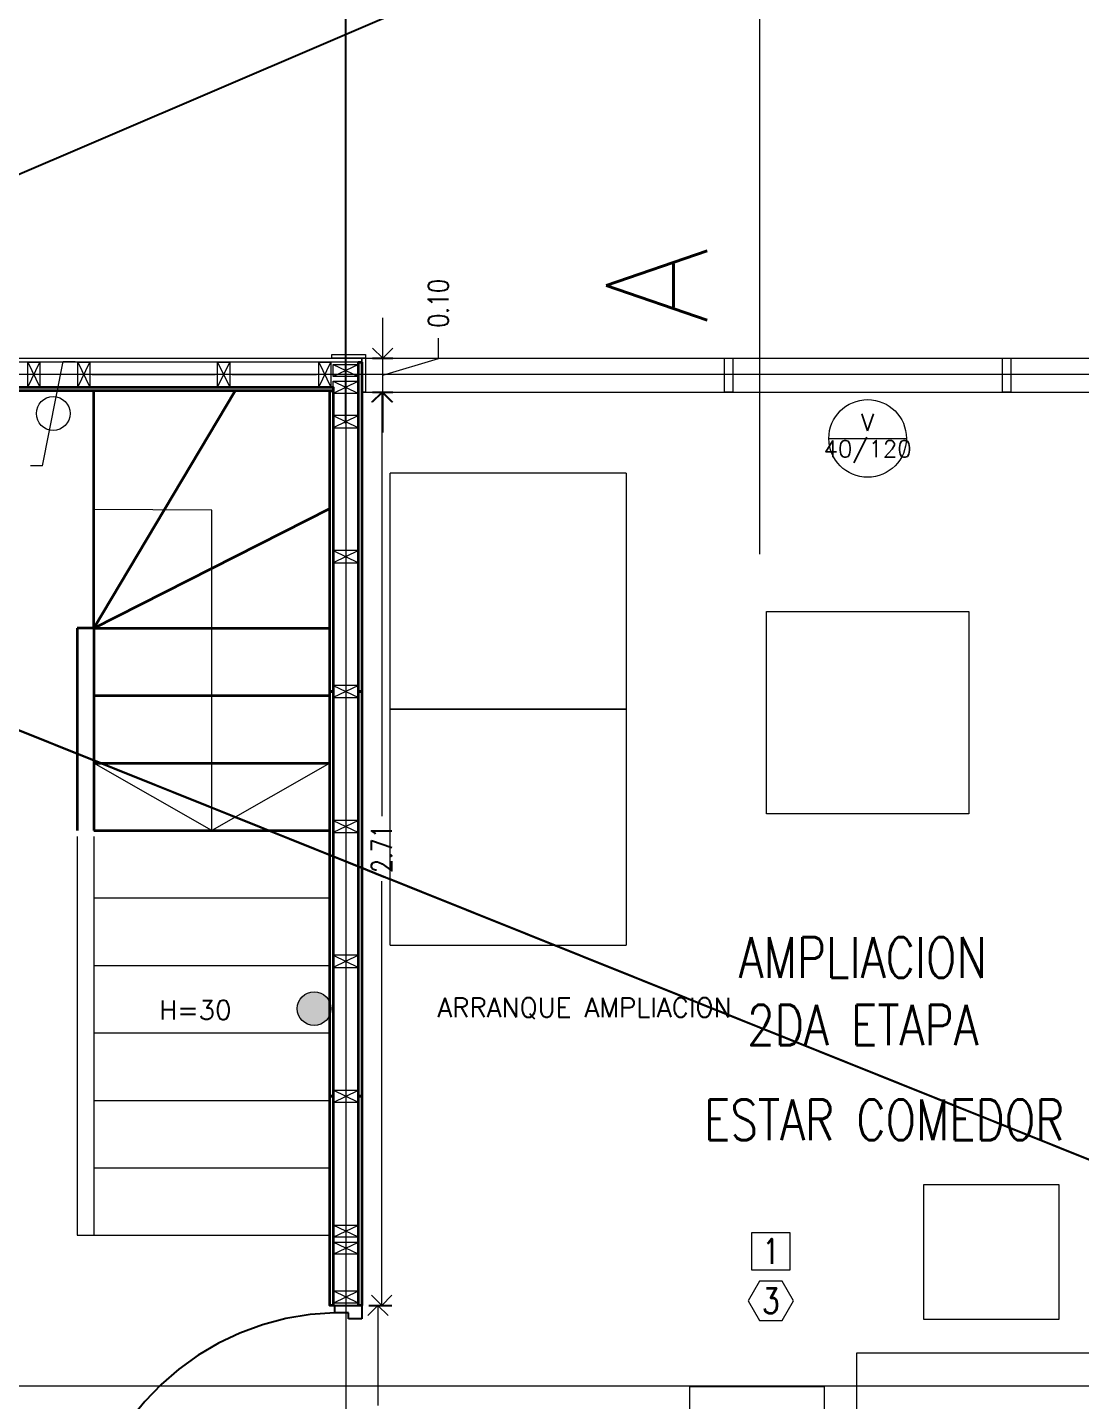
# Model space of a CAD drawing. Header units: metres. Extents: x -2 to 612, y -64 to 156.
# Drawn here: x 390.342 to 393.465, y 27.16 to 31.23 of the extents above; entities that cross this region are included whole.
import ezdxf
from ezdxf import colors
from ezdxf.entities.mleader import LeaderData, LeaderLine
from ezdxf.enums import TextEntityAlignment as Align
from ezdxf.math import Vec2, Vec3

# ---------------------------------------------------------------- set-up
doc = ezdxf.new("R2010")
doc.units = ezdxf.units.M
doc.header["$LTSCALE"] = 5
doc.header["$MEASUREMENT"] = 0
doc.linetypes.add('CENTER', pattern=[2, 1.25, -0.25, 0.25, -0.25])
doc.linetypes.add('HIDDEN', pattern=[0.375, 0.25, -0.125])
doc.layers.get('0').update_dxf_attribs({"color": 30})
doc.layers.get('DEFPOINTS').update_dxf_attribs({"color": 210})
for name, color, linetype, lineweight in [('A-ANNO-DIMS', 3, 'Continuous', 18), ('A-ANNO-SYMB', 3, 'Continuous', 18), ('A-ANNO-TEXT', 3, 'Continuous', 18), ('A-DETL-MBND', 3, 'Continuous', 18), ('A-DOOR-FULL', 4, 'Continuous', 25), ('A-ELEV-IDEN', 3, 'Continuous', 18), ('A-ELEV-MBE1', 7, 'Continuous', 35), ('A-ELEV-OVHD', 3, 'HIDDEN', 18), ('A-FLOR-PATT', 8, 'Continuous', 18), ('A-FURN', 8, 'Continuous', 18), ('A-SECT-MCUT', 7, 'Continuous', 35), ('A-WALL-PATT', 8, 'Continuous', 18), ('A-WALL-STUD', 3, 'Continuous', 18)]:
    doc.layers.add(name, color=color, linetype=linetype, lineweight=lineweight)
doc.styles.add('E-ROMANS', font='romans.shx', dxfattribs={"width": 0.8})
doc.styles.get("Standard").update_dxf_attribs({"font": 'arial.ttf'})
doc.dimstyles.new('E-0050_ARW_12', dxfattribs={"dimscale": 0.001, "dimtxt": 60, "dimasz": 60, "dimexe": 30, "dimexo": 20, "dimgap": 30, "dimtad": 0, "dimzin": 0, "dimdsep": 46, "dimtxsty": 'E-ROMANS', "dimblk": 'OPEN90', "dimcen": 30, "dimclrd": 256, "dimclre": 256, "dimclrt": 256, "dimadec": 0, "dimazin": 0, "dimtfac": 1, "dimtmove": 1, "dimatfit": 3, "dimldrblk": 'OPEN90', "dimfxl": 1, "dimtfill": 1, "dimtolj": 1, "dimtzin": 0, "dimlwd": -1, "dimarcsym": 0})

# ---------------------------------------------------------------- blocks, each defined once
blk = doc.blocks.new('_Open90')
at = {"color": 0, "linetype": 'ByBlock', "lineweight": -2}
for p, q in [((-0.5, 0.5), (0, 0)), ((0, 0), (-1, 0)), ((0, 0), (-0.5, -0.5))]:
    blk.add_line(p, q, dxfattribs=at)
blk = doc.blocks.new('*D1458')
at = {"layer": 'A-ANNO-DIMS', "lineweight": -2, "transparency": 16777216}
for p, q in [((388.1892, 30.4816), (388.1892, 33.0617)), ((391.2862, 30.0565), (391.2862, 33.0617))]:
    blk.add_line(p, q, dxfattribs=at)
at = {"layer": 'A-ANNO-DIMS', "transparency": 16777216}
for p, q in [((388.2492, 33.0317), (389.5888, 33.0317)), ((391.2262, 33.0317), (389.8865, 33.0317))]:
    blk.add_line(p, q, dxfattribs=at)
at = {"layer": 'DEFPOINTS', "color": 0, "transparency": 16777216}
for p in [(391.2862, 33.0317), (388.1892, 30.4616), (391.2862, 30.0365)]:
    blk.add_point(p, dxfattribs=at)
at = {"layer": 'A-ANNO-DIMS', "transparency": 16777216, "xscale": 0.06, "yscale": 0.06, "zscale": 0.06, "rotation": 180}
blk.add_blockref('_Open90', (388.1892, 33.0317), dxfattribs=at)
at = {"layer": 'A-ANNO-DIMS', "transparency": 16777216, "xscale": 0.06, "yscale": 0.06, "zscale": 0.06}
blk.add_blockref('_Open90', (391.2862, 33.0317), dxfattribs=at)
at = {"layer": 'A-ANNO-DIMS', "transparency": 16777216, "insert": (389.7377, 33.0317), "char_height": 0.06, "attachment_point": 5, "style": 'E-ROMANS', "bg_fill": 3, "box_fill_scale": 1.25, "bg_fill_color": 256, "bg_fill_true_color": 13158600, "bg_fill_transparency": 0}
blk.add_mtext('\\A1;3.0970', dxfattribs=at)
blk = doc.blocks.new('*D876')
at = {"layer": 'A-ANNO-DIMS', "lineweight": -2, "transparency": 16777216}
for p, q in [((391.2862, 30.0565), (391.2862, 33.0617)), ((394.3832, 30.4696), (394.3832, 33.0617))]:
    blk.add_line(p, q, dxfattribs=at)
at = {"layer": 'A-ANNO-DIMS', "transparency": 16777216}
for p, q in [((391.3462, 33.0317), (392.6858, 33.0317)), ((394.3232, 33.0317), (392.9835, 33.0317))]:
    blk.add_line(p, q, dxfattribs=at)
at = {"layer": 'DEFPOINTS', "color": 0, "transparency": 16777216}
for p in [(394.3832, 33.0317), (394.3832, 30.4496), (391.2862, 30.0365)]:
    blk.add_point(p, dxfattribs=at)
at = {"layer": 'A-ANNO-DIMS', "transparency": 16777216, "xscale": 0.06, "yscale": 0.06, "zscale": 0.06, "rotation": 180}
blk.add_blockref('_Open90', (391.2862, 33.0317), dxfattribs=at)
at = {"layer": 'A-ANNO-DIMS', "transparency": 16777216, "xscale": 0.06, "yscale": 0.06, "zscale": 0.06}
blk.add_blockref('_Open90', (394.3832, 33.0317), dxfattribs=at)
at = {"layer": 'A-ANNO-DIMS', "transparency": 16777216, "insert": (392.8347, 33.0317), "char_height": 0.06, "attachment_point": 5, "style": 'E-ROMANS', "bg_fill": 3, "box_fill_scale": 1.25, "bg_fill_color": 256, "bg_fill_true_color": 13158600, "bg_fill_transparency": 0}
blk.add_mtext('\\A1;3.0970', dxfattribs=at)
blk = doc.blocks.new('*D1410')
at = {"layer": 'A-ANNO-DIMS', "lineweight": -2, "transparency": 16777216}
for p, q in [((391.3537, 27.4415), (391.4112, 27.4415)), ((391.3537, 26.6415), (391.4112, 26.6415))]:
    blk.add_line(p, q, dxfattribs=at)
at = {"layer": 'A-ANNO-DIMS', "transparency": 16777216}
for p, q in [((391.3812, 27.3815), (391.3812, 27.1447)), ((391.3812, 26.7015), (391.3812, 26.9384))]:
    blk.add_line(p, q, dxfattribs=at)
at = {"layer": 'DEFPOINTS', "color": 0, "transparency": 16777216}
for p in [(391.3337, 27.4415), (391.3812, 27.4415), (391.3337, 26.6415)]:
    blk.add_point(p, dxfattribs=at)
at = {"layer": 'A-ANNO-DIMS', "transparency": 16777216, "xscale": 0.06, "yscale": 0.06, "zscale": 0.06}
for p, rotation in [((391.3812, 27.4415), 90), ((391.3812, 26.6415), 270)]:
    blk.add_blockref('_Open90', p, dxfattribs=dict(at, rotation=rotation))
at = {"layer": 'A-ANNO-DIMS', "transparency": 16777216, "insert": (391.3812, 27.0415), "char_height": 0.06, "attachment_point": 5, "rotation": 90, "style": 'E-ROMANS', "bg_fill": 3, "box_fill_scale": 1.25, "bg_fill_color": 256, "bg_fill_true_color": 13158600, "bg_fill_transparency": 0}
blk.add_mtext('\\A1;0.80', dxfattribs=at)
blk = doc.blocks.new('*D1411')
at = {"layer": 'A-ANNO-DIMS', "lineweight": -2, "transparency": 16777216}
for p, q in [((391.3647, 30.1495), (391.4222, 30.1495)), ((391.3537, 27.4415), (391.4222, 27.4415))]:
    blk.add_line(p, q, dxfattribs=at)
at = {"layer": 'A-ANNO-DIMS', "transparency": 16777216}
for p, q in [((391.3922, 30.0895), (391.3922, 28.8918)), ((391.3922, 27.5015), (391.3922, 28.6993))]:
    blk.add_line(p, q, dxfattribs=at)
at = {"layer": 'DEFPOINTS', "color": 0, "transparency": 16777216}
for p in [(391.3447, 30.1495), (391.3922, 30.1495), (391.3337, 27.4415)]:
    blk.add_point(p, dxfattribs=at)
at = {"layer": 'A-ANNO-DIMS', "transparency": 16777216, "xscale": 0.06, "yscale": 0.06, "zscale": 0.06}
for p, rotation in [((391.3922, 30.1495), 90), ((391.3922, 27.4415), 270)]:
    blk.add_blockref('_Open90', p, dxfattribs=dict(at, rotation=rotation))
at = {"layer": 'A-ANNO-DIMS', "transparency": 16777216, "insert": (391.3922, 28.7955), "char_height": 0.06, "attachment_point": 5, "rotation": 90, "style": 'E-ROMANS', "bg_fill": 3, "box_fill_scale": 1.25, "bg_fill_color": 256, "bg_fill_true_color": 13158600, "bg_fill_transparency": 0}
blk.add_mtext('\\A1;2.71', dxfattribs=at)
blk = doc.blocks.new('*D1412')
at = {"layer": 'A-ANNO-DIMS', "transparency": 16777216}
for p, q in [((391.3954, 30.3095), (391.3954, 30.3695)), ((391.5604, 30.249), (391.5604, 30.309)), ((391.3954, 30.1495), (391.3954, 30.2495)), ((391.3954, 30.1495), (391.3954, 30.2495)), ((391.3954, 30.1995), (391.5604, 30.249)), ((391.3954, 30.0895), (391.3954, 30.0295))]:
    blk.add_line(p, q, dxfattribs=at)
at = {"layer": 'A-ANNO-DIMS', "lineweight": -2, "transparency": 16777216}
for p, q in [((391.3647, 30.2495), (391.4254, 30.2495)), ((391.3647, 30.1495), (391.4254, 30.1495))]:
    blk.add_line(p, q, dxfattribs=at)
at = {"layer": 'DEFPOINTS', "color": 0, "transparency": 16777216}
for p in [(391.3447, 30.2495), (391.3954, 30.2495), (391.3447, 30.1495)]:
    blk.add_point(p, dxfattribs=at)
at = {"layer": 'A-ANNO-DIMS', "transparency": 16777216, "xscale": 0.06, "yscale": 0.06, "zscale": 0.06}
for p, rotation in [((391.3954, 30.2495), 270), ((391.3954, 30.1495), 90)]:
    blk.add_blockref('_Open90', p, dxfattribs=dict(at, rotation=rotation))
at = {"layer": 'A-ANNO-DIMS', "transparency": 16777216, "insert": (391.5604, 30.4122), "char_height": 0.06, "attachment_point": 5, "rotation": 90, "style": 'E-ROMANS', "bg_fill": 3, "box_fill_scale": 1.25, "bg_fill_color": 256, "bg_fill_true_color": 13158600, "bg_fill_transparency": 0}
blk.add_mtext('\\A1;0.10', dxfattribs=at)

msp = doc.modelspace()

# ---------------------------------------------------------------- hatches: boundary and pattern name
at = {"layer": 'A-FLOR-PATT'}
h = msp.add_hatch(color=256, dxfattribs=at)
edge = h.paths.add_edge_path()
edge.add_arc((391.19187, 28.32147), 0.05, 0, 360)

# ---------------------------------------------------------------- linework, layer by layer
at = {"layer": 'A-ANNO-SYMB'}
for p, q in [((391.28615, 33.22033), (391.28615, 21.94692)), ((390.38599, 29.93053), (390.4477, 30.23964)), ((390.4477, 30.23964), (390.48301, 30.23964)), ((397.19515, 30.20104), (386.4403, 30.20104)), ((390.38599, 29.93053), (390.35025, 29.93053)), ((397.19515, 27.20204), (386.4403, 27.20204))]:
    msp.add_line(p, q, dxfattribs=at)
msp.add_lwpolyline([(392.71866, 30.01198), (392.94866, 30.01198)], dxfattribs=at)
for centre in [(390.4179, 30.08588), (391.19187, 28.32147)]:
    msp.add_circle(centre, 0.05, dxfattribs=at)
at = {"layer": 'A-ANNO-TEXT'}
for points in [[(392.49034, 27.65809), (392.60284, 27.65809), (392.60284, 27.54559), (392.49034, 27.54559)], [(392.58025, 27.39692), (392.61392, 27.45523), (392.58025, 27.51354), (392.51293, 27.51354), (392.47926, 27.45523), (392.51293, 27.39692)]]:
    msp.add_lwpolyline(points, close=True, dxfattribs=at)
at = {"layer": 'A-DETL-MBND'}
for points in [[(391.33365, 30.24954), (391.33365, 30.23854), (390.28566, 30.23854), (390.28566, 30.24954)], [(391.34465, 30.26054), (391.34465, 30.24954), (391.24465, 30.24954), (391.24465, 30.26054)], [(391.34465, 30.14954), (391.33365, 30.14954), (391.33365, 30.24954), (391.34465, 30.24954)]]:
    msp.add_lwpolyline(points, close=True, dxfattribs=at)
at = {"layer": 'A-DOOR-FULL', "linetype": 'CENTER'}
msp.add_arc((391.2711, 26.6442), 0.77529, 91.28964, 175.59535, dxfattribs=at)
at = {"layer": 'A-ELEV-IDEN'}
for p, q in [((390.48865, 28.83178), (390.48865, 27.64954)), ((390.53865, 28.83178), (390.53865, 27.64954)), ((390.48865, 27.64954), (391.23865, 27.64954))]:
    msp.add_line(p, q, dxfattribs=at)
for points in [[(390.88865, 28.84954), (390.88865, 29.79954), (390.53865, 29.80154)], [(391.23865, 29.04954), (390.88865, 28.84954), (390.53865, 29.04954)], [(390.53865, 28.64954), (391.23865, 28.64954)], [(390.53865, 28.44954), (391.23865, 28.44954)], [(390.53865, 28.24954), (391.23865, 28.24954)], [(390.53865, 28.04954), (391.23865, 28.04954)], [(390.53865, 27.84954), (391.23865, 27.84954)]]:
    msp.add_lwpolyline(points, dxfattribs=at)
at = {"layer": 'A-ELEV-MBE1'}
for p, q in [((390.48865, 29.44954), (390.48865, 28.84954)), ((390.53865, 29.44954), (390.53865, 28.84954))]:
    msp.add_line(p, q, dxfattribs=at)
for points in [[(390.53865, 29.44954), (390.53865, 30.15354)], [(390.53865, 29.44954), (390.95801, 30.15354)], [(390.53865, 29.44954), (391.23865, 29.80469)], [(390.53865, 29.44954), (390.48865, 29.44954)], [(390.53865, 29.44954), (391.23865, 29.44954)], [(390.53865, 29.24954), (391.23865, 29.24954)], [(390.53865, 29.04954), (391.23865, 29.04954)], [(390.53865, 28.84954), (391.23865, 28.84954)]]:
    msp.add_lwpolyline(points, dxfattribs=at)
at = {"layer": 'A-ELEV-OVHD'}
msp.add_lwpolyline([(392.53412, 29.49869), (393.13412, 29.49869), (393.13412, 28.89869), (392.53412, 28.89869), (392.53412, 29.49869)], dxfattribs=at)
for points in [[(393.00038, 27.80017), (393.40038, 27.80017), (393.40038, 27.40017), (393.00038, 27.40017)], [(393.60038, 27.30017), (392.80038, 27.30017), (392.80038, 26.10017), (393.60038, 26.10017)], [(392.70562, 27.20017), (392.30562, 27.20017), (392.30562, 26.80017), (392.70562, 26.80017)]]:
    msp.add_lwpolyline(points, close=True, dxfattribs=at)
at = {"layer": 'A-FURN'}
for points in [[(392.11745, 29.90928), (392.11745, 29.20928)], [(392.11745, 29.20928), (392.11745, 28.50928)]]:
    msp.add_lwpolyline(points, dxfattribs=at)
at = {"layer": 'A-SECT-MCUT'}
for points in [[(391.33364, 30.23853), (391.33364, 29.26154), (391.32364, 29.26154), (391.32364, 30.23853)], [(390.28566, 30.16354), (391.24865, 30.16354), (391.24865, 30.15354), (390.28566, 30.15354)], [(391.24865, 30.15354), (391.24865, 29.26154), (391.23865, 29.26154), (391.23865, 30.15354)], [(391.24865, 29.26154), (391.24864, 28.06154), (391.23864, 28.06154), (391.23865, 29.26154)], [(391.33364, 29.26154), (391.33364, 28.06154), (391.32364, 28.06154), (391.32364, 29.26154)], [(391.24866, 28.06154), (391.24866, 27.44153), (391.23866, 27.44153), (391.23866, 28.06154)], [(391.33365, 28.06154), (391.33366, 27.44154), (391.32366, 27.44154), (391.32365, 28.06154)]]:
    msp.add_lwpolyline(points, close=True, dxfattribs=at)
at = {"layer": 'A-WALL-PATT', "ltscale": 0.1}
for p, q in [((391.28615, 29.63654), (391.28614, 29.28654)), ((391.28614, 29.23654), (391.28614, 28.88654)), ((391.28615, 28.83654), (391.28615, 28.48654)), ((391.28615, 28.43654), (391.28615, 28.08654)), ((391.28615, 28.03654), (391.28615, 27.68654)), ((391.28615, 27.58654), (391.28615, 27.49154))]:
    msp.add_line(p, q, dxfattribs=at)

# ---------------------------------------------------------------- texts
at = {"layer": 'A-ANNO-SYMB', "style": 'E-ROMANS'}
for s, height, p in [('H=30', 0.056887, (390.73224, 28.28901)), ('ARRANQUE AMPLIACION', 0.0568867, (391.55737, 28.29643))]:
    msp.add_text(s, height=height, dxfattribs=at).set_placement(p)
at = {"layer": 'A-ANNO-TEXT', "char_height": 0.12, "attachment_point": 5, "style": 'E-ROMANS'}
for s, insert in [('\\pi-0.36,l0.36,t0.36;AMPLIACION\\P2DA ETAPA', (392.81949, 28.37285)), ('\\pi-0.36,l0.36,t0.36;ESTAR COMEDOR', (392.88262, 27.99159))]:
    msp.add_mtext(s, dxfattribs=dict(at, insert=insert))
at = {"layer": 'A-ANNO-TEXT', "char_height": 0.075, "attachment_point": 5, "rotation": 0.00048, "style": 'E-ROMANS'}
for s, insert in [('\\pi-0.45,l0.45,t0.45;1', (392.54659, 27.60184)), ('\\pi-0.45,l0.45,t0.45;3', (392.54659, 27.45523))]:
    msp.add_mtext(s, dxfattribs=dict(at, insert=insert))
at = {"layer": 'A-ANNO-TEXT', "style": 'E-ROMANS'}
msp.add_attdef('40/120', text='xx/xxx', height=0.05, dxfattribs=at).set_placement((392.83366, 30.00601), align=Align.TOP_CENTER)

# ---------------------------------------------------------------- next in the draw order: dimensions: what is measured, and where the dimension line sits
at = {"layer": 'A-ANNO-DIMS'}
dim = msp.add_linear_dim(base=(391.28615, 33.03166), p1=(388.18915, 30.46155), p2=(391.28615, 30.03654), dimstyle='E-0050_ARW_12', override={"dimdec": 4}, dxfattribs=at)
dim.commit()
dim.dimension.update_dxf_attribs({"geometry": '*D1458', "text_midpoint": (389.73765, 33.03166)})
dim = msp.add_linear_dim(base=(391.38117, 27.44154), p1=(391.33365, 26.64152), p2=(391.33366, 27.44154), angle=90, dimstyle='E-0050_ARW_12', override={"dimfxl": 0.3}, dxfattribs=at)
dim.commit()
dim.dimension.update_dxf_attribs({"geometry": '*D1410', "text_midpoint": (391.38117, 27.04153)})

# ---------------------------------------------------------------- next in the draw order: linework, layer by layer
at = {"layer": 'A-WALL-PATT', "ltscale": 0.1}
for p, q in [((390.48366, 30.20103), (390.38566, 30.20104)), ((390.53366, 30.20103), (390.89864, 30.20104)), ((390.94864, 30.20104), (391.19865, 30.20104))]:
    msp.add_line(p, q, dxfattribs=at)
at = {"layer": 'A-WALL-STUD'}
for p, q in [((390.34266, 30.16354), (390.37866, 30.23854)), ((390.34266, 30.23854), (390.37866, 30.16354)), ((390.49066, 30.16353), (390.52666, 30.23853)), ((390.49066, 30.23853), (390.52666, 30.16353)), ((390.90564, 30.16354), (390.94164, 30.23854)), ((390.90564, 30.23854), (390.94164, 30.16354)), ((391.20565, 30.16354), (391.24165, 30.23854)), ((391.20565, 30.23854), (391.24165, 30.16354))]:
    msp.add_line(p, q, dxfattribs=at)
for points in [[(390.34266, 30.16354), (390.34266, 30.23854), (390.37866, 30.23854), (390.37866, 30.16354)], [(390.49066, 30.16353), (390.49066, 30.23853), (390.52666, 30.23853), (390.52666, 30.16353)], [(390.90564, 30.16354), (390.90564, 30.23854), (390.94164, 30.23854), (390.94164, 30.16354)], [(391.20565, 30.16354), (391.20565, 30.23854), (391.24165, 30.23854), (391.24165, 30.16354)]]:
    msp.add_lwpolyline(points, close=True, dxfattribs=at)

# ---------------------------------------------------------------- next in the draw order: dimensions: what is measured, and where the dimension line sits
at = {"layer": 'A-ANNO-DIMS'}
dim = msp.add_linear_dim(base=(394.38315, 33.03166), p1=(391.28615, 30.03654), p2=(394.38315, 30.44955), dimstyle='E-0050_ARW_12', override={"dimdec": 4}, dxfattribs=at)
dim.commit()
dim.dimension.update_dxf_attribs({"geometry": '*D876', "text_midpoint": (392.83465, 33.03166)})

# ---------------------------------------------------------------- next in the draw order: linework, layer by layer
at = {"layer": 'A-ANNO-SYMB'}
msp.add_line((392.51378, 29.6693), (392.51378, 31.35758), dxfattribs=at)
msp.add_circle((392.83366, 30.01198), 0.115, dxfattribs=at)
at = {"layer": 'A-ELEV-OVHD'}
for p, q in [((391.33365, 30.24954), (394.33366, 30.24953)), ((392.40865, 30.24954), (393.25865, 30.24954)), ((392.43366, 30.20203), (393.23315, 30.20203)), ((391.33365, 30.14954), (394.33366, 30.14953)), ((392.40866, 30.14954), (393.25865, 30.14954))]:
    msp.add_line(p, q, dxfattribs=at)
for points in [[(392.40865, 30.24954), (392.43365, 30.24954), (392.43366, 30.14954), (392.40866, 30.14954)], [(393.23365, 30.24954), (393.25865, 30.24954), (393.25865, 30.14954), (393.23365, 30.14954)]]:
    msp.add_lwpolyline(points, close=True, dxfattribs=at)
at = {"layer": 'A-WALL-PATT', "ltscale": 0.1}
msp.add_line((391.28615, 30.03654), (391.28615, 29.68654), dxfattribs=at)
at = {"layer": 'A-WALL-STUD'}
for p, q in [((391.24865, 30.23154), (391.32365, 30.19554)), ((391.32365, 30.23154), (391.24865, 30.19554))]:
    msp.add_line(p, q, dxfattribs=at)
msp.add_lwpolyline([(391.24865, 30.23154), (391.32365, 30.23154), (391.32365, 30.19554), (391.24865, 30.19554)], close=True, dxfattribs=at)

# ---------------------------------------------------------------- next in the draw order: texts
at = {"layer": 'A-ANNO-TEXT', "style": 'E-ROMANS'}
msp.add_attdef('A', text='CORTE', height=0.299796, rotation=90, dxfattribs=at).set_placement((392.20827, 30.35018), align=Align.MIDDLE_LEFT)
msp.add_attdef('V', text='V', height=0.05, dxfattribs=at).set_placement((392.83366, 30.01942), align=Align.BOTTOM_CENTER)

# ---------------------------------------------------------------- next in the draw order: dimensions: what is measured, and where the dimension line sits
at = {"layer": 'A-ANNO-DIMS'}
dim = msp.add_linear_dim(base=(391.39215, 30.14954), p1=(391.33366, 27.44154), p2=(391.34465, 30.14954), angle=90, dimstyle='E-0050_ARW_12', override={"dimfxl": 0.3}, dxfattribs=at)
dim.commit()
dim.dimension.update_dxf_attribs({"geometry": '*D1411', "text_midpoint": (391.39215, 28.79554)})

# ---------------------------------------------------------------- next in the draw order: linework, layer by layer
at = {"layer": 'A-DOOR-FULL', "linetype": 'CENTER'}
msp.add_lwpolyline([(391.25365, 27.4193), (391.25365, 27.44152), (391.33365, 27.44152), (391.33365, 27.40152), (391.29365, 27.40152), (391.29365, 27.4193), (391.25365, 27.4193)], dxfattribs=at)
at = {"layer": 'A-FURN'}
for p, q in [((391.41745, 29.20928), (392.11745, 29.20928)), ((391.41745, 28.50928), (392.11745, 28.50928))]:
    msp.add_line(p, q, dxfattribs=at)
for points in [[(391.41745, 29.20928), (391.41745, 29.90928)], [(392.11745, 29.90928), (391.41745, 29.90928)], [(391.41745, 28.50928), (391.41745, 29.20928)], [(392.11745, 29.20928), (391.41745, 29.20928)]]:
    msp.add_lwpolyline(points, dxfattribs=at)
at = {"layer": 'A-WALL-STUD'}
for p, q in [((391.24865, 30.18154), (391.32365, 30.14554)), ((391.32365, 30.18154), (391.24865, 30.14554)), ((391.32364, 30.07954), (391.24864, 30.04354)), ((391.24864, 30.07954), (391.32364, 30.04354)), ((391.32365, 29.67954), (391.24865, 29.64354)), ((391.24865, 29.67954), (391.32365, 29.64354)), ((391.32364, 29.27954), (391.24864, 29.24354)), ((391.24864, 29.27954), (391.32364, 29.24354)), ((391.32365, 28.87954), (391.24865, 28.84354)), ((391.24865, 28.87954), (391.32365, 28.84354)), ((391.32365, 28.47954), (391.24865, 28.44354)), ((391.24865, 28.47954), (391.32365, 28.44354)), ((391.32365, 28.04354), (391.24865, 28.07954)), ((391.24865, 28.04354), (391.32365, 28.07954)), ((391.32365, 27.64354), (391.24865, 27.67954)), ((391.24865, 27.64354), (391.32365, 27.67954)), ((391.32365, 27.59354), (391.24865, 27.62954)), ((391.24865, 27.59354), (391.32365, 27.62954)), ((391.32366, 27.44854), (391.24866, 27.48454)), ((391.24866, 27.44854), (391.32366, 27.48454))]:
    msp.add_line(p, q, dxfattribs=at)
for points in [[(391.24865, 30.18154), (391.32365, 30.18154), (391.32365, 30.14554), (391.24865, 30.14554)], [(391.32364, 30.07954), (391.24864, 30.07954), (391.24864, 30.04354), (391.32364, 30.04354)], [(391.32365, 29.67954), (391.24865, 29.67954), (391.24865, 29.64354), (391.32365, 29.64354)], [(391.32364, 29.27954), (391.24864, 29.27954), (391.24864, 29.24354), (391.32364, 29.24354)], [(391.32365, 28.87954), (391.24865, 28.87954), (391.24865, 28.84354), (391.32365, 28.84354)], [(391.32365, 28.47954), (391.24865, 28.47954), (391.24865, 28.44354), (391.32365, 28.44354)], [(391.32365, 28.04354), (391.24865, 28.04354), (391.24865, 28.07954), (391.32365, 28.07954)], [(391.32365, 27.64354), (391.24865, 27.64354), (391.24865, 27.67954), (391.32365, 27.67954)], [(391.32365, 27.59354), (391.24865, 27.59354), (391.24865, 27.62954), (391.32365, 27.62954)], [(391.32366, 27.44854), (391.24866, 27.44854), (391.24866, 27.48454), (391.32366, 27.48454)]]:
    msp.add_lwpolyline(points, close=True, dxfattribs=at)

# ---------------------------------------------------------------- next in the draw order: dimensions: what is measured, and where the dimension line sits
at = {"layer": 'A-ANNO-DIMS'}
dim = msp.add_linear_dim(base=(391.39542, 30.24954), p1=(391.34465, 30.14954), p2=(391.34465, 30.24954), angle=90, dimstyle='E-0050_ARW_12', override={"dimfxl": 0.3}, dxfattribs=at)
dim.commit()
dim.dimension.update_dxf_attribs({"geometry": '*D1412', "text_midpoint": (391.56042, 30.33904)})

# ---------------------------------------------------------------- next in the draw order: leaders
at = {"layer": 'A-ANNO-SYMB'}
ml = msp.add_multileader_mtext('Standard', dxfattribs=at)
ml.set_content('', color=256)
ml.set_leader_properties()
ml.set_arrow_properties(name='OPEN90')
ml.build(insert=Vec2(0, 0))
ml.multileader.update_dxf_attribs({"text_right_attachment_type": 6, "dogleg_length": 0.36, "arrow_head_size": 20})
ctx = ml.context
ctx.base_point, ctx.arrow_head_size, ctx.plane_origin = Vec3(389.11249, 29.7735), 20, Vec3(388.32565, 29.94462)
ctx.right_attachment = 6
notes = []
notes.append((ctx, [(0, (1, 1, 0), (388.75249, 29.7735), (1, 0), 0.36, [(0, [(388.32565, 29.94462)], 0, [])])]))
ctx.mtext.insert, ctx.mtext.flow_direction = Vec3(391.11249, 31.7735), 5
for ctx, leaders in notes:
    for number, flags, end, landing, length, lines in leaders:
        leader = LeaderData()
        leader.index, (leader.has_last_leader_line, leader.has_dogleg_vector, leader.attachment_direction) = number, flags
        leader.last_leader_point, leader.dogleg_vector, leader.dogleg_length = Vec3(end), Vec3(landing), length
        for number, points, colour, breaks in lines:
            line = LeaderLine()
            line.index, line.vertices, line.color, line.breaks = number, Vec3.list(points), colors.encode_raw_color(colour), breaks
            leader.lines.append(line)
        ctx.leaders.append(leader)

doc.saveas('drawing.dxf')
